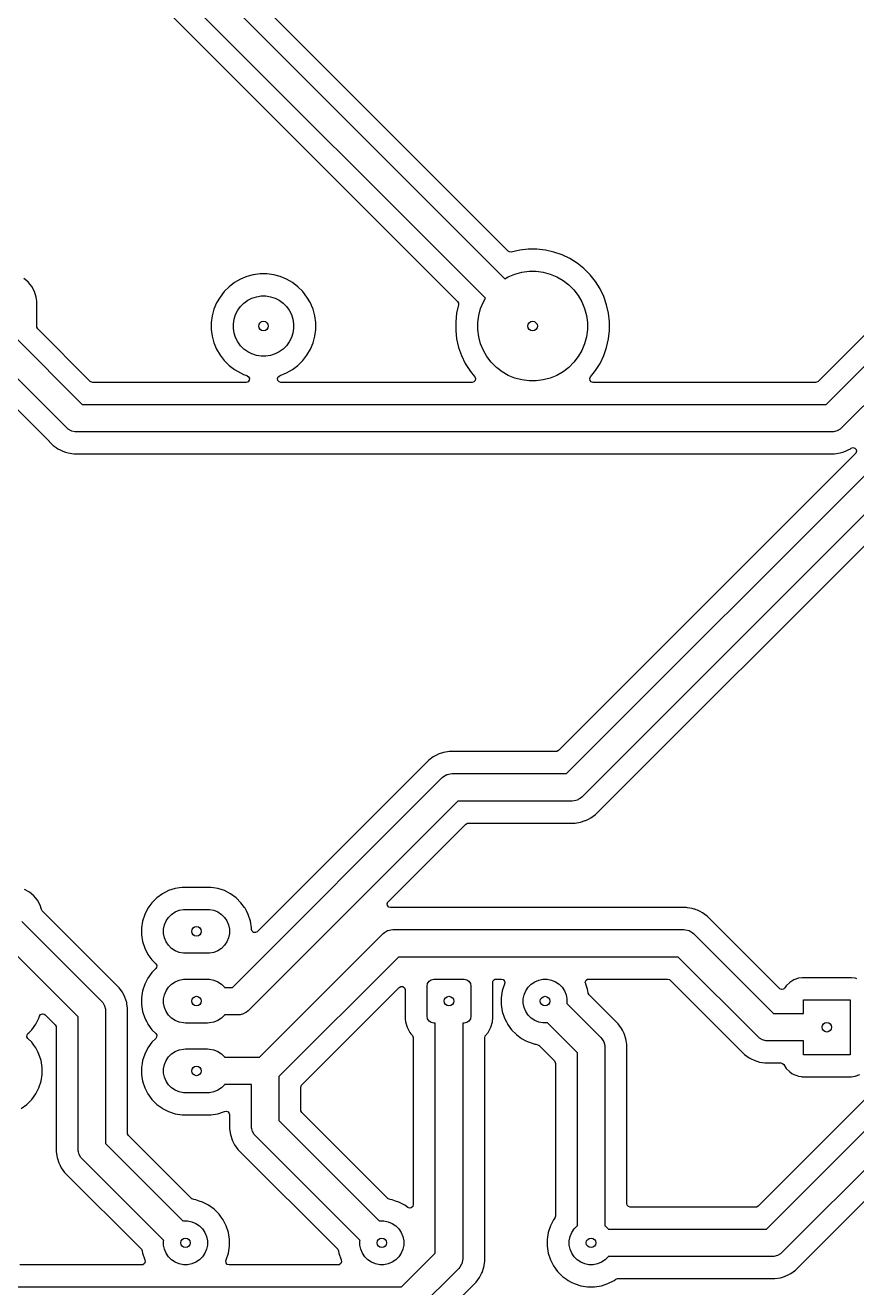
# Model space of a CAD drawing. Extents: x 20 to 124, y -124 to -20.
# Drawn here: x 48.38 to 78.66, y -100.97 to -55.01 of the extents above; entities that cross this region are included whole.
import ezdxf

# ---------------------------------------------------------------- set-up
doc = ezdxf.new("R2010")
doc.units = 0
doc.layers.add('BLACK', color=7, linetype='CONTINUOUS')
doc.layers.add('WHITE', color=7, linetype='CONTINUOUS')

msp = doc.modelspace()

# ---------------------------------------------------------------- linework, layer by layer
at = {"layer": 'BLACK', "linetype": 'CONTINUOUS'}
for p, q in [((65.965228, -63.233543), (48.902221, -46.170536)), ((99.056382, -46.170532), (77.250234, -67.976681)), ((48.408553, -46.808947), (65.84232, -64.242714)), ((77.545494, -68.8135), (99.550047, -46.808946)), ((65.135214, -64.94982), (47.847894, -47.6625)), ((100.110707, -47.6625), (78.106153, -69.667053)), ((47.552634, -48.499319), (64.126043, -65.072728)), ((68.091894, -82.2546), (92.762546, -57.583947)), ((93.323207, -58.4375), (68.652553, -83.108153)), ((69.146219, -83.746566), (93.618466, -59.274319)), ((66.010762, -63.26248), (65.965228, -63.233543)), ((66.080501, -63.266753), (66.010762, -63.26248)), ((66.385156, -63.197218), (66.080501, -63.266753)), ((66.385172, -63.197216), (66.385156, -63.197218)), ((66.697722, -63.162), (66.385172, -63.197216)), ((66.697727, -63.162), (66.697722, -63.162)), ((67.012273, -63.162), (66.697727, -63.162)), ((67.012277, -63.162), (67.012273, -63.162)), ((67.324827, -63.197216), (67.012277, -63.162)), ((67.324843, -63.197218), (67.324827, -63.197216)), ((67.631499, -63.26721), (67.324843, -63.197218)), ((67.631501, -63.267211), (67.631499, -63.26721)), ((67.928395, -63.371098), (67.631501, -63.267211)), ((68.211786, -63.507572), (67.928395, -63.371098)), ((68.211789, -63.507574), (68.211786, -63.507572)), ((68.478123, -63.674923), (68.211789, -63.507574)), ((68.724044, -63.871039), (68.478123, -63.674923)), ((68.946461, -64.093456), (68.724044, -63.871039)), ((48.49141, -64.366089), (48.331454, -64.234817)), ((56.212623, -64.254337), (55.996873, -64.3789)), ((56.212638, -64.25433), (56.212623, -64.254337)), ((56.442792, -64.158998), (56.212638, -64.25433)), ((56.683438, -64.094517), (56.442792, -64.158998)), ((56.930424, -64.062001), (56.683438, -64.094517)), ((56.930429, -64.062), (56.930424, -64.062001)), ((56.930435, -64.062), (56.930429, -64.062)), ((57.179565, -64.062), (56.930435, -64.062)), ((57.17957, -64.062), (57.179565, -64.062)), ((57.179575, -64.062001), (57.17957, -64.062)), ((57.426561, -64.094517), (57.179575, -64.062001)), ((57.667207, -64.158998), (57.426561, -64.094517)), ((57.897361, -64.25433), (57.667207, -64.158998)), ((57.897376, -64.254337), (57.897361, -64.25433)), ((58.113126, -64.3789), (57.897376, -64.254337)), ((65.84232, -64.242714), (65.970423, -64.168755)), ((65.970423, -64.168755), (66.212121, -64.06864)), ((66.212121, -64.06864), (66.464819, -64.000929)), ((66.464819, -64.000929), (66.724194, -63.966782)), ((66.724194, -63.966782), (66.985806, -63.966782)), ((66.985806, -63.966782), (67.245181, -64.000929)), ((67.245181, -64.000929), (67.497879, -64.06864)), ((67.497879, -64.06864), (67.739577, -64.168755)), ((67.739577, -64.168755), (67.96614, -64.299561)), ((67.96614, -64.299561), (68.173692, -64.45882)), ((69.142577, -64.339377), (68.946461, -64.093456)), ((69.309926, -64.605711), (69.142577, -64.339377)), ((48.501924, -64.378901), (48.49141, -64.366089)), ((48.622685, -64.526049), (48.501924, -64.378901)), ((48.720232, -64.708545), (48.622685, -64.526049)), ((48.7803, -64.906565), (48.720232, -64.708545)), ((55.62306, -64.706725), (55.4714, -64.904373)), ((55.623066, -64.706718), (55.62306, -64.706725)), ((55.799218, -64.530566), (55.623066, -64.706718)), ((55.799225, -64.53056), (55.799218, -64.530566)), ((55.996873, -64.3789), (55.799225, -64.53056)), ((58.310774, -64.53056), (58.113126, -64.3789)), ((58.310781, -64.530566), (58.310774, -64.53056)), ((58.486933, -64.706718), (58.310781, -64.530566)), ((58.486939, -64.706725), (58.486933, -64.706718)), ((58.638599, -64.904373), (58.486939, -64.706725)), ((68.173692, -64.45882), (68.35868, -64.643808)), ((68.35868, -64.643808), (68.517939, -64.85136)), ((69.446402, -64.889106), (69.309926, -64.605711)), ((48.7803, -64.906567), (48.7803, -64.906565)), ((48.795499, -65.060895), (48.7803, -64.906567)), ((48.795499, -65.972452), (48.795499, -65.060895)), ((55.34683, -65.120138), (55.251498, -65.350292)), ((55.346837, -65.120123), (55.34683, -65.120138)), ((55.4714, -64.904373), (55.346837, -65.120123)), ((56.117096, -65.387752), (56.218553, -65.248107)), ((56.218553, -65.248107), (56.340607, -65.126053)), ((56.340607, -65.126053), (56.480252, -65.024596)), ((56.480252, -65.024596), (56.634048, -64.946233)), ((56.634048, -64.946233), (56.79821, -64.892893)), ((56.79821, -64.892893), (56.968695, -64.865891)), ((56.968695, -64.865891), (57.141305, -64.865891)), ((57.141305, -64.865891), (57.31179, -64.892893)), ((57.31179, -64.892893), (57.475952, -64.946233)), ((57.475952, -64.946233), (57.629748, -65.024596)), ((57.629748, -65.024596), (57.769393, -65.126053)), ((57.769393, -65.126053), (57.891447, -65.248107)), ((57.891447, -65.248107), (57.992904, -65.387752)), ((58.763162, -65.120123), (58.638599, -64.904373)), ((58.763169, -65.120138), (58.763162, -65.120123)), ((58.804253, -65.219325), (58.763169, -65.120138)), ((58.858502, -65.350293), (58.804253, -65.219325)), ((64.159253, -65.188001), (64.089718, -65.492656)), ((64.126043, -65.072728), (64.159528, -65.134051)), ((64.159528, -65.134051), (64.159253, -65.188001)), ((64.96114, -65.319621), (65.061255, -65.077923)), ((65.061255, -65.077923), (65.135214, -64.94982)), ((68.517939, -64.85136), (68.648745, -65.077923)), ((68.648745, -65.077923), (68.74886, -65.319621)), ((69.550289, -65.186), (69.446402, -64.889106)), ((69.620282, -65.49266), (69.550289, -65.186)), ((55.187017, -65.590938), (55.154501, -65.837924)), ((55.251498, -65.350292), (55.187017, -65.590938)), ((55.958391, -65.876195), (55.985393, -65.70571)), ((55.985393, -65.70571), (56.038733, -65.541548)), ((56.038733, -65.541548), (56.117096, -65.387752)), ((57.992904, -65.387752), (58.071267, -65.541548)), ((58.071267, -65.541548), (58.124607, -65.70571)), ((58.124607, -65.70571), (58.151609, -65.876195)), ((58.922982, -65.590935), (58.858502, -65.350293)), ((58.9555, -65.837935), (58.922982, -65.590935)), ((64.089716, -65.492672), (64.0545, -65.805222)), ((64.089718, -65.492656), (64.089716, -65.492672)), ((64.859282, -65.831694), (64.893429, -65.572319)), ((64.893429, -65.572319), (64.96114, -65.319621)), ((68.74886, -65.319621), (68.816571, -65.572319)), ((68.816571, -65.572319), (68.850718, -65.831694)), ((69.6555, -65.805227), (69.620282, -65.49266)), ((48.798333, -65.99881), (48.795499, -65.972452)), ((48.831818, -66.060133), (48.798333, -65.99881)), ((50.748365, -67.976681), (48.831818, -66.060133)), ((55.154501, -65.837924), (55.1545, -65.837941)), ((55.1545, -65.837941), (55.1545, -66.087058)), ((55.1545, -66.087058), (55.154501, -66.087075)), ((55.154501, -66.087075), (55.187017, -66.334061)), ((55.958391, -66.048805), (55.958391, -65.876195)), ((55.985393, -66.21929), (55.958391, -66.048805)), ((58.151609, -66.048805), (58.124607, -66.21929)), ((58.151609, -65.876195), (58.151609, -66.048805)), ((58.922982, -66.334065), (58.9555, -66.087065)), ((58.9555, -66.087065), (58.9555, -65.837935)), ((64.0545, -65.805222), (64.0545, -66.119777)), ((64.0545, -66.119777), (64.089716, -66.432327)), ((64.859282, -66.093306), (64.859282, -65.831694)), ((64.893429, -66.352681), (64.859282, -66.093306)), ((68.850718, -66.093306), (68.816571, -66.352681)), ((68.850718, -65.831694), (68.850718, -66.093306)), ((69.620282, -66.43234), (69.6555, -66.119773)), ((69.6555, -66.119773), (69.6555, -65.805227)), ((47.994999, -66.355393), (50.453107, -68.8135)), ((55.187017, -66.334061), (55.251498, -66.574707)), ((55.251498, -66.574707), (55.34683, -66.804861)), ((56.038733, -66.383452), (55.985393, -66.21929)), ((56.117096, -66.537248), (56.038733, -66.383452)), ((56.218553, -66.676893), (56.117096, -66.537248)), ((57.992904, -66.537248), (57.891447, -66.676893)), ((58.071267, -66.383452), (57.992904, -66.537248)), ((58.124607, -66.21929), (58.071267, -66.383452)), ((58.763164, -66.804873), (58.858502, -66.574707)), ((58.858502, -66.574707), (58.922982, -66.334065)), ((64.089716, -66.432327), (64.089718, -66.432343)), ((64.089718, -66.432343), (64.15971, -66.738999)), ((64.96114, -66.605379), (64.893429, -66.352681)), ((65.061255, -66.847077), (64.96114, -66.605379)), ((68.74886, -66.605379), (68.648745, -66.847077)), ((68.816571, -66.352681), (68.74886, -66.605379)), ((69.550289, -66.739), (69.620282, -66.43234)), ((49.892447, -69.667054), (47.287893, -67.062499)), ((55.34683, -66.804861), (55.346837, -66.804876)), ((55.346837, -66.804876), (55.4714, -67.020626)), ((55.4714, -67.020626), (55.62306, -67.218274)), ((56.340607, -66.798947), (56.218553, -66.676893)), ((56.480252, -66.900404), (56.340607, -66.798947)), ((56.634048, -66.978767), (56.480252, -66.900404)), ((56.79821, -67.032107), (56.634048, -66.978767)), ((56.968695, -67.059109), (56.79821, -67.032107)), ((57.141305, -67.059109), (56.968695, -67.059109)), ((57.31179, -67.032107), (57.141305, -67.059109)), ((57.475952, -66.978767), (57.31179, -67.032107)), ((57.629748, -66.900404), (57.475952, -66.978767)), ((57.769393, -66.798947), (57.629748, -66.900404)), ((57.891447, -66.676893), (57.769393, -66.798947)), ((58.486938, -67.218276), (58.638599, -67.020627)), ((58.638599, -67.020627), (58.763164, -66.804873)), ((64.15971, -66.738999), (64.159711, -66.739001)), ((64.159711, -66.739001), (64.263598, -67.035895)), ((64.263598, -67.035895), (64.400072, -67.319286)), ((65.192061, -67.07364), (65.061255, -66.847077)), ((65.35132, -67.281192), (65.192061, -67.07364)), ((68.517939, -67.07364), (68.35868, -67.281192)), ((68.648745, -66.847077), (68.517939, -67.07364)), ((69.309926, -67.319289), (69.446402, -67.035894)), ((69.446402, -67.035894), (69.550289, -66.739)), ((55.62306, -67.218274), (55.623066, -67.218281)), ((55.623066, -67.218281), (55.799218, -67.394433)), ((55.799218, -67.394433), (55.799225, -67.394439)), ((55.799225, -67.394439), (55.996873, -67.546099)), ((55.996873, -67.546099), (56.212623, -67.670662)), ((57.897373, -67.670664), (58.113127, -67.546099)), ((58.113127, -67.546099), (58.310776, -67.394438)), ((58.310776, -67.394438), (58.486938, -67.218276)), ((64.400072, -67.319286), (64.400074, -67.319289)), ((64.400074, -67.319289), (64.567423, -67.585623)), ((65.536308, -67.46618), (65.35132, -67.281192)), ((65.74386, -67.625439), (65.536308, -67.46618)), ((68.173692, -67.46618), (67.96614, -67.625439)), ((68.35868, -67.281192), (68.173692, -67.46618)), ((69.142577, -67.585623), (69.309926, -67.319289)), ((46.992633, -67.899318), (49.250908, -70.157592)), ((50.769007, -67.993315), (50.748365, -67.976681)), ((50.836046, -68.013), (50.769007, -67.993315)), ((56.422729, -68.013), (50.836046, -68.013)), ((56.212623, -67.670662), (56.212638, -67.670669)), ((56.212638, -67.670669), (56.331664, -67.71997)), ((56.331664, -67.71997), (56.442793, -67.766002)), ((56.42568, -68.012965), (56.422729, -68.013)), ((56.492232, -67.99169), (56.42568, -68.012965)), ((56.442793, -67.766002), (56.454822, -67.769225)), ((56.454822, -67.769225), (56.514483, -67.80559)), ((56.536717, -67.937812), (56.492232, -67.99169)), ((56.514483, -67.80559), (56.545012, -67.868437)), ((56.545012, -67.868437), (56.536717, -67.937812)), ((57.564533, -67.871353), (57.593558, -67.807797)), ((57.574477, -67.940511), (57.564533, -67.871353)), ((57.620232, -67.993315), (57.574477, -67.940511)), ((57.593558, -67.807797), (57.652336, -67.770023)), ((57.687271, -68.013), (57.620232, -67.993315)), ((57.652336, -67.770023), (57.655164, -67.769228)), ((57.655164, -67.769228), (57.667207, -67.766002)), ((57.667207, -67.766002), (57.897373, -67.670664)), ((64.650756, -68.013), (57.687271, -68.013)), ((64.567423, -67.585623), (64.63524, -67.670662)), ((64.63524, -67.670662), (64.747703, -67.811687)), ((64.713485, -67.995963), (64.650756, -68.013)), ((64.761355, -67.945069), (64.713485, -67.995963)), ((64.747703, -67.811687), (64.774112, -67.876374)), ((64.774112, -67.876374), (64.761355, -67.945069)), ((65.970423, -67.756245), (65.74386, -67.625439)), ((66.212121, -67.85636), (65.970423, -67.756245)), ((66.464819, -67.924071), (66.212121, -67.85636)), ((66.724194, -67.958218), (66.464819, -67.924071)), ((66.985806, -67.958218), (66.724194, -67.958218)), ((67.245181, -67.924071), (66.985806, -67.958218)), ((67.497879, -67.85636), (67.245181, -67.924071)), ((67.739577, -67.756245), (67.497879, -67.85636)), ((67.96614, -67.625439), (67.739577, -67.756245)), ((68.936506, -67.871353), (68.962297, -67.811687)), ((68.94645, -67.940511), (68.936506, -67.871353)), ((68.992205, -67.993315), (68.94645, -67.940511)), ((68.962297, -67.811687), (69.059191, -67.690185)), ((69.059244, -68.013), (68.992205, -67.993315)), ((69.059191, -67.690185), (69.142577, -67.585623)), ((77.162553, -68.013), (69.059244, -68.013)), ((77.188911, -68.010166), (77.162553, -68.013)), ((77.250234, -67.976681), (77.188911, -68.010166)), ((50.453107, -68.8135), (77.545494, -68.8135)), ((49.941611, -69.710169), (49.892447, -69.667054)), ((49.941619, -69.710177), (49.941611, -69.710169)), ((50.054658, -69.77544), (49.941619, -69.710177)), ((50.081301, -69.782579), (50.054658, -69.77544)), ((50.180737, -69.809223), (50.081301, -69.782579)), ((50.180752, -69.809223), (50.180737, -69.809223)), ((50.246, -69.8135), (50.180752, -69.809223)), ((77.7526, -69.8135), (50.246, -69.8135)), ((77.817848, -69.809223), (77.7526, -69.8135)), ((77.817863, -69.809223), (77.817848, -69.809223)), ((77.943942, -69.77544), (77.817863, -69.809223)), ((78.056981, -69.710177), (77.943942, -69.77544)), ((78.056996, -69.710161), (78.056981, -69.710177)), ((78.106153, -69.667053), (78.056996, -69.710161)), ((49.250908, -70.157592), (49.250922, -70.157607)), ((49.250922, -70.157607), (49.254033, -70.160718)), ((49.254033, -70.160718), (49.254034, -70.160719)), ((49.254034, -70.160719), (49.398781, -70.305466)), ((49.398781, -70.305466), (49.398784, -70.305468)), ((49.398784, -70.305468), (49.398788, -70.305472)), ((49.398788, -70.305472), (49.510675, -70.386761)), ((49.510675, -70.386761), (49.56439, -70.425787)), ((49.56439, -70.425787), (49.651235, -70.470037)), ((49.651235, -70.470037), (49.746781, -70.518721)), ((49.746781, -70.518721), (49.746784, -70.518722)), ((49.746784, -70.518722), (49.844121, -70.550348)), ((49.844121, -70.550348), (49.941466, -70.581977)), ((49.941466, -70.581977), (50.143648, -70.614)), ((50.143648, -70.614), (50.143649, -70.614)), ((50.143649, -70.614), (77.854951, -70.614)), ((78.616174, -70.59824), (67.796634, -81.417781)), ((77.854951, -70.614), (77.854952, -70.614)), ((77.854952, -70.614), (78.057135, -70.581977)), ((78.057135, -70.581977), (78.154476, -70.550348)), ((78.154476, -70.550348), (78.251819, -70.51872)), ((78.251819, -70.51872), (78.343014, -70.472253)), ((78.343014, -70.472253), (78.434211, -70.425787)), ((78.434211, -70.425787), (78.455606, -70.410242)), ((78.455606, -70.410242), (78.521411, -70.386761)), ((78.521411, -70.386761), (78.589465, -70.402585)), ((78.589465, -70.402585), (78.638161, -70.45269)), ((78.626691, -70.586277), (78.616174, -70.59824)), ((78.652038, -70.521168), (78.626691, -70.586277)), ((78.638161, -70.45269), (78.652038, -70.521168)), ((63.073482, -81.762632), (62.928731, -81.907384)), ((63.073486, -81.762628), (63.073482, -81.762632)), ((63.239086, -81.642315), (63.073486, -81.762628)), ((63.405976, -81.55728), (63.239086, -81.642315)), ((63.42148, -81.54938), (63.405976, -81.55728)), ((63.421483, -81.549378), (63.42148, -81.54938)), ((63.616164, -81.486123), (63.421483, -81.549378)), ((63.750954, -81.464774), (63.616164, -81.486123)), ((63.818348, -81.4541), (63.750954, -81.464774)), ((67.708953, -81.4541), (63.818348, -81.4541)), ((67.735311, -81.451266), (67.708953, -81.4541)), ((67.796634, -81.417781), (67.735311, -81.451266)), ((62.928731, -81.907384), (56.827181, -88.008933)), ((63.756001, -82.28552), (63.855437, -82.258877)), ((63.855437, -82.258877), (63.855452, -82.258877)), ((63.855452, -82.258877), (63.9207, -82.2546)), ((63.9207, -82.2546), (68.091894, -82.2546)), ((55.930694, -90.0375), (63.567147, -82.401046)), ((63.567147, -82.401046), (63.616303, -82.357938)), ((63.616303, -82.357938), (63.616319, -82.357923)), ((63.616319, -82.357923), (63.729358, -82.29266)), ((63.729358, -82.29266), (63.756001, -82.28552)), ((68.603381, -83.151277), (68.493141, -83.214924)), ((68.603396, -83.151261), (68.603381, -83.151277)), ((68.652553, -83.108153), (68.603396, -83.151261)), ((64.127807, -83.2546), (56.491353, -90.891053)), ((68.299, -83.2546), (64.127807, -83.2546)), ((68.364248, -83.250323), (68.299, -83.2546)), ((68.364263, -83.250323), (68.364248, -83.250323)), ((68.490342, -83.21654), (68.364263, -83.250323)), ((68.493141, -83.214924), (68.490342, -83.21654)), ((61.594564, -86.919919), (64.423065, -84.091419)), ((64.423065, -84.091419), (64.484388, -84.057934)), ((64.484388, -84.057934), (64.510746, -84.0551)), ((64.510746, -84.0551), (68.401351, -84.0551)), ((68.401351, -84.0551), (68.401352, -84.0551)), ((68.401352, -84.0551), (68.603535, -84.023077)), ((68.603535, -84.023077), (68.773905, -83.96772)), ((68.773905, -83.96772), (68.798219, -83.95982)), ((68.798219, -83.95982), (68.889414, -83.913353)), ((68.889414, -83.913353), (68.980611, -83.866887)), ((68.980611, -83.866887), (69.146219, -83.746566)), ((54.089038, -86.397), (53.993076, -86.412199)), ((55.140962, -86.397), (54.089038, -86.397)), ((55.23693, -86.4122), (55.140962, -86.397)), ((48.53145, -86.569815), (48.348954, -86.472268)), ((48.531453, -86.569817), (48.53145, -86.569815)), ((48.69141, -86.701089), (48.531452, -86.569817)), ((48.531452, -86.569817), (48.531453, -86.569817)), ((48.753462, -86.776701), (48.69141, -86.701089)), ((48.822685, -86.86105), (48.753462, -86.776701)), ((48.920232, -87.043546), (48.822685, -86.86105)), ((53.172345, -86.776705), (52.994205, -86.954845)), ((53.17235, -86.776701), (53.172345, -86.776705)), ((53.376151, -86.628632), (53.17235, -86.776701)), ((53.600616, -86.51426), (53.376151, -86.628632)), ((53.840214, -86.43641), (53.600616, -86.51426)), ((53.993076, -86.412199), (53.840214, -86.43641)), ((55.389785, -86.43641), (55.23693, -86.4122)), ((55.629383, -86.51426), (55.389785, -86.43641)), ((55.738418, -86.569817), (55.629383, -86.51426)), ((55.853845, -86.62863), (55.738418, -86.569817)), ((55.853847, -86.628631), (55.853845, -86.62863)), ((55.853848, -86.628632), (55.853847, -86.628631)), ((56.057649, -86.776701), (55.853848, -86.628632)), ((56.057654, -86.776705), (56.057649, -86.776701)), ((56.235794, -86.954845), (56.057654, -86.776705)), ((48.967386, -87.198996), (48.920232, -87.043546)), ((48.998365, -87.25068), (48.967386, -87.198996)), ((51.796966, -90.049281), (48.998365, -87.25068)), ((52.846132, -87.158651), (52.73176, -87.383116)), ((52.994201, -86.95485), (52.846132, -87.158651)), ((52.994205, -86.954845), (52.994201, -86.95485)), ((53.707485, -87.379092), (53.837883, -87.291963)), ((53.837883, -87.291963), (53.982772, -87.231948)), ((53.982772, -87.231948), (54.136586, -87.201352)), ((54.136586, -87.201352), (54.215, -87.1975)), ((54.215, -87.1975), (55.015, -87.1975)), ((55.015, -87.1975), (55.093414, -87.201352)), ((55.093414, -87.201352), (55.247228, -87.231948)), ((55.247228, -87.231948), (55.392117, -87.291963)), ((55.392117, -87.291963), (55.522515, -87.379092)), ((56.235798, -86.95485), (56.235794, -86.954845)), ((56.364213, -87.1316), (56.235798, -86.95485)), ((56.38387, -87.158655), (56.364213, -87.1316)), ((56.430759, -87.25068), (56.38387, -87.158655)), ((56.498239, -87.383116), (56.430759, -87.25068)), ((61.559507, -86.989953), (61.588532, -86.926397)), ((61.569451, -87.059111), (61.559507, -86.989953)), ((61.615206, -87.111915), (61.569451, -87.059111)), ((61.588532, -86.926397), (61.594564, -86.919919)), ((61.682245, -87.1316), (61.615206, -87.111915)), ((72.464952, -87.1316), (61.682245, -87.1316)), ((72.492595, -87.135978), (72.464952, -87.1316)), ((72.667135, -87.163622), (72.492595, -87.135978)), ((72.740603, -87.187494), (72.667135, -87.163622)), ((72.764476, -87.195251), (72.740603, -87.187494)), ((72.815115, -87.211704), (72.764476, -87.195251)), ((72.861823, -87.226881), (72.815115, -87.211704)), ((72.953014, -87.273346), (72.861823, -87.226881)), ((73.044211, -87.319813), (72.953014, -87.273346)), ((73.209819, -87.440134), (73.044211, -87.319813)), ((48.259553, -87.643947), (51.158553, -90.542947)), ((52.65391, -87.622714), (52.6145, -87.871538)), ((52.73176, -87.383116), (52.65391, -87.622714)), ((53.418852, -87.919086), (53.449448, -87.765272)), ((53.449448, -87.765272), (53.509463, -87.620383)), ((53.509463, -87.620383), (53.596592, -87.489985)), ((53.596592, -87.489985), (53.707485, -87.379092)), ((55.522515, -87.379092), (55.633408, -87.489985)), ((55.633408, -87.489985), (55.720537, -87.620383)), ((55.720537, -87.620383), (55.780552, -87.765272)), ((55.780552, -87.765272), (55.811148, -87.919086)), ((56.498239, -87.383118), (56.498239, -87.383116)), ((56.498241, -87.383121), (56.498239, -87.383118)), ((56.57609, -87.622715), (56.498241, -87.383121)), ((56.6155, -87.871538), (56.57609, -87.622715)), ((73.209821, -87.440136), (73.209819, -87.440134)), ((75.85068, -90.080995), (73.209821, -87.440136)), ((52.6145, -87.871538), (52.6145, -88.123461)), ((52.6145, -88.123461), (52.65391, -88.372285)), ((53.418852, -88.075914), (53.418852, -87.919086)), ((53.449448, -88.229728), (53.418852, -88.075914)), ((53.509463, -88.374617), (53.449448, -88.229728)), ((55.780552, -88.229728), (55.720537, -88.374617)), ((55.811148, -88.075914), (55.780552, -88.229728)), ((55.811148, -87.919086), (55.811148, -88.075914)), ((56.6155, -87.921252), (56.6155, -87.871538)), ((56.615816, -87.930098), (56.6155, -87.921252)), ((56.640233, -87.995562), (56.615816, -87.930098)), ((56.696166, -88.037434), (56.640233, -87.995562)), ((56.765858, -88.042418), (56.696166, -88.037434)), ((56.827181, -88.008933), (56.765858, -88.042418)), ((56.909594, -92.5775), (61.408547, -88.078546)), ((61.408547, -88.078546), (61.457711, -88.03543)), ((61.457711, -88.03543), (61.457719, -88.035423)), ((61.457719, -88.035423), (61.570758, -87.97016)), ((61.570758, -87.97016), (61.597401, -87.96302)), ((61.597401, -87.96302), (61.696837, -87.936377)), ((61.696837, -87.936377), (61.696852, -87.936377)), ((61.696852, -87.936377), (61.7621, -87.9321)), ((61.7621, -87.9321), (72.3626, -87.9321)), ((72.3626, -87.9321), (72.427848, -87.936377)), ((72.427848, -87.936377), (72.427863, -87.936377)), ((72.427863, -87.936377), (72.553942, -87.97016)), ((72.553942, -87.97016), (72.666981, -88.035423)), ((72.666981, -88.035423), (72.666996, -88.035438)), ((72.666996, -88.035438), (72.716153, -88.078547)), ((72.716153, -88.078547), (75.625106, -90.9875)), ((52.65391, -88.372285), (52.73176, -88.611883)), ((52.73176, -88.611883), (52.846132, -88.836348)), ((53.596592, -88.505015), (53.509463, -88.374617)), ((53.707485, -88.615908), (53.596592, -88.505015)), ((53.837883, -88.703037), (53.707485, -88.615908)), ((53.982772, -88.763052), (53.837883, -88.703037)), ((55.392117, -88.703037), (55.247228, -88.763052)), ((55.522515, -88.615908), (55.392117, -88.703037)), ((55.633408, -88.505015), (55.522515, -88.615908)), ((55.720537, -88.374617), (55.633408, -88.505015)), ((50.305, -91.103606), (47.989952, -88.788558)), ((52.846132, -88.836348), (52.994201, -89.040149)), ((52.994201, -89.040149), (52.994205, -89.040154)), ((52.994205, -89.040154), (53.13387, -89.179819)), ((54.136586, -88.793648), (53.982772, -88.763052)), ((54.215, -88.7975), (54.136586, -88.793648)), ((55.015, -88.7975), (54.215, -88.7975)), ((55.093414, -88.793648), (55.015, -88.7975)), ((55.247228, -88.763052), (55.093414, -88.793648)), ((61.969207, -88.9321), (57.6167, -93.284606)), ((72.155494, -88.9321), (61.969207, -88.9321)), ((75.064447, -91.841053), (72.155494, -88.9321)), ((52.994201, -89.49485), (52.846132, -89.698651)), ((52.994205, -89.494845), (52.994201, -89.49485)), ((53.13387, -89.355181), (52.994205, -89.494845)), ((53.13387, -89.179819), (53.167355, -89.241142)), ((53.162371, -89.310834), (53.13387, -89.355181)), ((53.167355, -89.241142), (53.162371, -89.310834)), ((51.917287, -90.214889), (51.796966, -90.049281)), ((52.73176, -89.923116), (52.65391, -90.162714)), ((52.846132, -89.698651), (52.73176, -89.923116)), ((53.509463, -90.160383), (53.596592, -90.029985)), ((53.596592, -90.029985), (53.707485, -89.919092)), ((53.707485, -89.919092), (53.837883, -89.831963)), ((53.837883, -89.831963), (53.982772, -89.771948)), ((53.982772, -89.771948), (54.136586, -89.741352)), ((54.136586, -89.741352), (54.215, -89.7375)), ((54.215, -89.7375), (55.015, -89.7375)), ((55.015, -89.7375), (55.093414, -89.741352)), ((55.093414, -89.741352), (55.247228, -89.771948)), ((55.247228, -89.771948), (55.392117, -89.831963)), ((55.392117, -89.831963), (55.522515, -89.919092)), ((55.522515, -89.919092), (55.633408, -90.029985)), ((55.633408, -90.029985), (55.638429, -90.0375)), ((55.638429, -90.0375), (55.930694, -90.0375)), ((58.453514, -93.579869), (61.997519, -90.035863)), ((61.997519, -90.035863), (62.058842, -90.002379)), ((62.058842, -90.002379), (62.128534, -90.007363)), ((62.128534, -90.007363), (62.184467, -90.049235)), ((62.184467, -90.049235), (62.208884, -90.114699)), ((63.0097, -89.9875), (63.02873, -89.891829)), ((63.0097, -91.0875), (63.0097, -89.9875)), ((63.02873, -89.891829), (63.082923, -89.810723)), ((63.082923, -89.810723), (63.164029, -89.75653)), ((63.164029, -89.75653), (63.2597, -89.7375)), ((63.2597, -89.7375), (64.3597, -89.7375)), ((64.3597, -89.7375), (64.455371, -89.75653)), ((64.455371, -89.75653), (64.536477, -89.810723)), ((64.536477, -89.810723), (64.59067, -89.891829)), ((64.59067, -89.891829), (64.6097, -89.9875)), ((64.6097, -89.9875), (64.6097, -91.0875)), ((65.403587, -89.868752), (65.406402, -89.853908)), ((65.4102, -89.935892), (65.403587, -89.868752)), ((65.404252, -89.838953), (65.41278, -89.820277)), ((65.406402, -89.853908), (65.404252, -89.838953)), ((65.4102, -91.139108), (65.4102, -89.935892)), ((65.41278, -89.820277), (65.416606, -89.800108)), ((65.416606, -89.800108), (65.426999, -89.789142)), ((65.426999, -89.789142), (65.433277, -89.775397)), ((65.433277, -89.775397), (65.450549, -89.764296)), ((65.450549, -89.764296), (65.464671, -89.749398)), ((65.464671, -89.749398), (65.480279, -89.74519)), ((65.480279, -89.74519), (65.492055, -89.737623)), ((65.492055, -89.737623), (65.52699, -89.7326)), ((65.52699, -89.7326), (65.721184, -89.7326)), ((65.721184, -89.7326), (65.788223, -89.752285)), ((65.785482, -90.049235), (65.74861, -90.162714)), ((65.826459, -89.923121), (65.785482, -90.049235)), ((65.788223, -89.752285), (65.833978, -89.805089)), ((65.82646, -89.923118), (65.826459, -89.923121)), ((65.826461, -89.923116), (65.82646, -89.923118)), ((65.83167, -89.912893), (65.826461, -89.923116)), ((65.843922, -89.874247), (65.83167, -89.912893)), ((65.833978, -89.805089), (65.843922, -89.874247)), ((66.604163, -90.160383), (66.691292, -90.029985)), ((66.691292, -90.029985), (66.802185, -89.919092)), ((66.802185, -89.919092), (66.932583, -89.831963)), ((66.932583, -89.831963), (67.077472, -89.771948)), ((67.077472, -89.771948), (67.231286, -89.741352)), ((67.231286, -89.741352), (67.388114, -89.741352)), ((67.388114, -89.741352), (67.541928, -89.771948)), ((67.541928, -89.771948), (67.686817, -89.831963)), ((67.686817, -89.831963), (67.817215, -89.919092)), ((67.817215, -89.919092), (67.928108, -90.029985)), ((67.928108, -90.029985), (68.015237, -90.160383)), ((68.774835, -89.844224), (68.801112, -89.779484)), ((68.78773, -89.912893), (68.774835, -89.844224)), ((68.792941, -89.923121), (68.78773, -89.912893)), ((68.852225, -90.105578), (68.792941, -89.923121)), ((68.801112, -89.779484), (68.858219, -89.739228)), ((68.858219, -89.739228), (68.898216, -89.7326)), ((68.898216, -89.7326), (71.772553, -89.7326)), ((71.772553, -89.7326), (71.839592, -89.752285)), ((71.839592, -89.752285), (71.860234, -89.768919)), ((71.860234, -89.768919), (74.570781, -92.479466)), ((75.858117, -90.087849), (75.85068, -90.080995)), ((76.043354, -90.059288), (75.991018, -90.105578)), ((76.089885, -89.985236), (76.043354, -90.059288)), ((76.217437, -89.857684), (76.089885, -89.985236)), ((76.370176, -89.761711), (76.217437, -89.857684)), ((76.540445, -89.702131), (76.370176, -89.761711)), ((76.54045, -89.70213), (76.540445, -89.702131)), ((76.674739, -89.687), (76.54045, -89.70213)), ((76.674746, -89.687), (76.674739, -89.687)), ((78.464654, -89.687), (76.674746, -89.687)), ((78.46466, -89.687), (78.464654, -89.687)), ((78.598949, -89.70213), (78.46466, -89.687)), ((78.59896, -89.702133), (78.598949, -89.70213)), ((78.644247, -89.717979), (78.59896, -89.702133)), ((78.667553, -89.723675), (78.644247, -89.717979)), ((51.93251, -90.244767), (51.917287, -90.214889)), ((51.941428, -90.26227), (51.93251, -90.244767)), ((51.941429, -90.262271), (51.941428, -90.26227)), ((52.01022, -90.39728), (51.941429, -90.262271)), ((52.010221, -90.397283), (52.01022, -90.39728)), ((52.041848, -90.494622), (52.010221, -90.397283)), ((52.041848, -90.494623), (52.041848, -90.494622)), ((52.073477, -90.591965), (52.041848, -90.494623)), ((52.65391, -90.162714), (52.6145, -90.411538)), ((52.6145, -90.411538), (52.6145, -90.663461)), ((53.418852, -90.459086), (53.449448, -90.305272)), ((53.418852, -90.615914), (53.418852, -90.459086)), ((53.449448, -90.305272), (53.509463, -90.160383)), ((62.208884, -90.114699), (62.2092, -90.123545)), ((62.2092, -90.123545), (62.2092, -91.139108)), ((65.74861, -90.162714), (65.7092, -90.411538)), ((65.7092, -90.411538), (65.7092, -90.663461)), ((66.513552, -90.459086), (66.544148, -90.305272)), ((66.513552, -90.615914), (66.513552, -90.459086)), ((66.544148, -90.305272), (66.604163, -90.160383)), ((68.015237, -90.160383), (68.075252, -90.305272)), ((68.075252, -90.305272), (68.105848, -90.459086)), ((68.105848, -90.459086), (68.105848, -90.615914)), ((68.87079, -90.162714), (68.852225, -90.105578)), ((68.882683, -90.237806), (68.87079, -90.162714)), ((68.88399, -90.244767), (68.882683, -90.237806)), ((68.917475, -90.30609), (68.88399, -90.244767)), ((69.976966, -91.365581), (68.917475, -90.30609)), ((75.921965, -90.116225), (75.858117, -90.087849)), ((75.991018, -90.105578), (75.921965, -90.116225)), ((76.7197, -90.9875), (76.7197, -90.4875)), ((76.7197, -90.4875), (78.4197, -90.4875)), ((78.4197, -90.4875), (78.4197, -92.4875)), ((48.939253, -91.027801), (49.003612, -91.000602)), ((49.003612, -91.000602), (49.072458, -91.012516)), ((51.158553, -90.542947), (51.201668, -90.59211)), ((51.201668, -90.59211), (51.201677, -90.592119)), ((51.201677, -90.592119), (51.26694, -90.705158)), ((51.26694, -90.705158), (51.300723, -90.831237)), ((51.300723, -90.831237), (51.300723, -90.831252)), ((51.300723, -90.831252), (51.305, -90.8965)), ((51.305, -90.8965), (51.305, -95.720393)), ((52.073477, -90.591968), (52.073477, -90.591965)), ((52.08113, -90.640282), (52.073477, -90.591968)), ((52.1055, -90.794148), (52.08113, -90.640282)), ((52.1055, -95.337453), (52.1055, -90.794148)), ((52.6145, -90.663461), (52.65391, -90.912285)), ((52.65391, -90.912285), (52.73176, -91.151883)), ((53.449448, -90.769728), (53.418852, -90.615914)), ((53.509463, -90.914617), (53.449448, -90.769728)), ((53.596592, -91.045015), (53.509463, -90.914617)), ((56.329142, -90.99944), (56.203063, -91.033223)), ((56.342413, -90.991778), (56.329142, -90.99944)), ((56.442181, -90.934177), (56.342413, -90.991778)), ((56.442196, -90.934161), (56.442181, -90.934177)), ((56.491353, -90.891053), (56.442196, -90.934161)), ((65.7092, -90.663461), (65.74861, -90.912285)), ((65.74861, -90.912285), (65.82646, -91.151883)), ((66.544148, -90.769728), (66.513552, -90.615914)), ((66.604163, -90.914617), (66.544148, -90.769728)), ((66.691292, -91.045015), (66.604163, -90.914617)), ((68.105848, -90.615914), (68.104084, -90.624778)), ((68.104084, -90.624778), (69.338553, -91.859247)), ((75.625106, -90.9875), (76.7197, -90.9875)), ((48.615793, -91.580156), (48.76387, -91.376345)), ((48.76387, -91.376345), (48.878241, -91.151879)), ((48.878241, -91.151879), (48.899817, -91.085474)), ((48.899817, -91.085474), (48.939253, -91.027801)), ((49.072458, -91.012516), (49.105428, -91.036113)), ((49.105428, -91.036113), (49.468181, -91.398866)), ((49.468181, -91.398866), (49.501666, -91.460189)), ((49.501666, -91.460189), (49.5045, -91.486547)), ((50.305, -95.9275), (50.305, -91.103606)), ((52.73176, -91.151883), (52.803884, -91.293432)), ((52.803884, -91.293432), (52.840645, -91.365581)), ((52.840645, -91.365581), (52.846132, -91.376348)), ((52.846132, -91.376348), (52.994201, -91.580149)), ((53.707485, -91.155908), (53.596592, -91.045015)), ((53.837883, -91.243037), (53.707485, -91.155908)), ((53.982772, -91.303052), (53.837883, -91.243037)), ((54.136586, -91.333648), (53.982772, -91.303052)), ((54.215, -91.3375), (54.136586, -91.333648)), ((55.015, -91.3375), (54.215, -91.3375)), ((55.093414, -91.333648), (55.015, -91.3375)), ((55.247228, -91.303052), (55.093414, -91.333648)), ((55.392117, -91.243037), (55.247228, -91.303052)), ((55.522515, -91.155908), (55.392117, -91.243037)), ((55.633408, -91.045015), (55.522515, -91.155908)), ((55.638429, -91.0375), (55.633408, -91.045015)), ((56.1378, -91.0375), (55.638429, -91.0375)), ((56.203048, -91.033223), (56.1378, -91.0375)), ((56.203063, -91.033223), (56.203048, -91.033223)), ((62.2092, -91.139108), (62.214202, -91.189898)), ((62.214202, -91.189898), (62.224399, -91.293432)), ((62.224399, -91.293432), (62.2244, -91.293434)), ((62.2244, -91.293434), (62.284468, -91.491454)), ((63.02873, -91.183171), (63.0097, -91.0875)), ((63.082923, -91.264277), (63.02873, -91.183171)), ((63.164029, -91.31847), (63.082923, -91.264277)), ((63.2597, -91.3375), (63.164029, -91.31847)), ((63.3097, -91.3375), (63.2597, -91.3375)), ((63.3097, -99.711793), (63.3097, -91.3375)), ((64.3597, -91.3375), (64.3097, -91.3375)), ((64.3097, -91.3375), (64.3097, -99.9189)), ((64.455371, -91.31847), (64.3597, -91.3375)), ((64.536477, -91.264277), (64.455371, -91.31847)), ((64.59067, -91.183171), (64.536477, -91.264277)), ((64.6097, -91.0875), (64.59067, -91.183171)), ((65.334932, -91.491454), (65.395, -91.293434)), ((65.395, -91.293434), (65.4102, -91.139108)), ((65.82646, -91.151883), (65.898584, -91.293432)), ((65.898584, -91.293432), (65.935345, -91.365581)), ((65.935345, -91.365581), (65.940832, -91.376348)), ((65.940832, -91.376348), (66.088901, -91.580149)), ((66.802185, -91.155908), (66.691292, -91.045015)), ((66.932583, -91.243037), (66.802185, -91.155908)), ((67.077472, -91.303052), (66.932583, -91.243037)), ((67.231286, -91.333648), (67.077472, -91.303052)), ((67.388114, -91.333648), (67.231286, -91.333648)), ((67.396978, -91.331884), (67.388114, -91.333648)), ((68.485, -92.419906), (67.396978, -91.331884)), ((70.097287, -91.531189), (69.976966, -91.365581)), ((48.442645, -91.833858), (48.447629, -91.764166)), ((48.47613, -91.895181), (48.442645, -91.833858)), ((48.447629, -91.764166), (48.47613, -91.719819)), ((48.47613, -91.719819), (48.521999, -91.67395)), ((48.615794, -92.034845), (48.47613, -91.895181)), ((48.521999, -91.67395), (48.615793, -91.580156)), ((49.5045, -91.486547), (49.5045, -96.029851)), ((52.994201, -91.580149), (52.994205, -91.580154)), ((52.994205, -91.580154), (53.13387, -91.719819)), ((53.13387, -91.895181), (52.994205, -92.034845)), ((53.13387, -91.719819), (53.167355, -91.781142)), ((53.162371, -91.850834), (53.13387, -91.895181)), ((53.167355, -91.781142), (53.162371, -91.850834)), ((62.284468, -91.491454), (62.369099, -91.649787)), ((62.369099, -91.649787), (62.382017, -91.673953)), ((62.382017, -91.673953), (62.425279, -91.726667)), ((62.425279, -91.726667), (62.481053, -91.794629)), ((62.481053, -91.794629), (62.508366, -91.858938)), ((62.508366, -91.858938), (62.5092, -91.873293)), ((62.5092, -91.873293), (62.5092, -97.947119)), ((65.1102, -91.873293), (65.129885, -91.806254)), ((65.1102, -100.021252), (65.1102, -91.873293)), ((65.129885, -91.806254), (65.138342, -91.794633)), ((65.138342, -91.794633), (65.237385, -91.67395)), ((65.237385, -91.67395), (65.334932, -91.491454)), ((66.088901, -91.580149), (66.088905, -91.580154)), ((66.088905, -91.580154), (66.267045, -91.758294)), ((66.267045, -91.758294), (66.26705, -91.758298)), ((66.26705, -91.758298), (66.40557, -91.858938)), ((66.40557, -91.858938), (66.470855, -91.90637)), ((66.470855, -91.90637), (66.586284, -91.965184)), ((69.338553, -91.859247), (69.381661, -91.908403)), ((69.381661, -91.908403), (69.381677, -91.908419)), ((69.381677, -91.908419), (69.4228, -91.979647)), ((70.127177, -91.589852), (70.097287, -91.531189)), ((70.19022, -91.713581), (70.127177, -91.589852)), ((70.19022, -91.713582), (70.19022, -91.713581)), ((70.253477, -91.908265), (70.19022, -91.713582)), ((70.253829, -91.910489), (70.253477, -91.908265)), ((70.262492, -91.965184), (70.253829, -91.910489)), ((75.11361, -91.884168), (75.064447, -91.841053)), ((75.113619, -91.884177), (75.11361, -91.884168)), ((75.226658, -91.94944), (75.113619, -91.884177)), ((48.615798, -92.03485), (48.615794, -92.034845)), ((48.696026, -92.145275), (48.615798, -92.03485)), ((48.76387, -92.238655), (48.696026, -92.145275)), ((48.836747, -92.381684), (48.76387, -92.238655)), ((52.846132, -92.238651), (52.73176, -92.463116)), ((52.994201, -92.03485), (52.846132, -92.238651)), ((52.994205, -92.034845), (52.994201, -92.03485)), ((53.707485, -92.459092), (53.837883, -92.371963)), ((53.837883, -92.371963), (53.982772, -92.311948)), ((53.982772, -92.311948), (54.136586, -92.281352)), ((54.136586, -92.281352), (54.215, -92.2775)), ((54.215, -92.2775), (55.015, -92.2775)), ((55.015, -92.2775), (55.093414, -92.281352)), ((55.093414, -92.281352), (55.247228, -92.311948)), ((55.247228, -92.311948), (55.392117, -92.371963)), ((55.392117, -92.371963), (55.522515, -92.459092)), ((66.586284, -91.965184), (66.695316, -92.020739)), ((66.695316, -92.020739), (66.695318, -92.020739)), ((66.695318, -92.020739), (66.695321, -92.020741)), ((66.695321, -92.020741), (66.738852, -92.034885)), ((66.738852, -92.034885), (66.934914, -92.09859)), ((66.934914, -92.09859), (66.974139, -92.104802)), ((66.974139, -92.104802), (67.010006, -92.110483)), ((67.010006, -92.110483), (67.073141, -92.140412)), ((67.073141, -92.140412), (67.07829, -92.145275)), ((67.07829, -92.145275), (67.648181, -92.715166)), ((69.4228, -91.979647), (69.44694, -92.021458)), ((69.44694, -92.021458), (69.480723, -92.147537)), ((69.480723, -92.147537), (69.480723, -92.147552)), ((69.480723, -92.147552), (69.485, -92.2128)), ((69.485, -92.2128), (69.485, -98.71407)), ((70.262492, -91.965185), (70.262492, -91.965184)), ((70.2855, -92.110449), (70.262492, -91.965185)), ((70.2855, -97.913), (70.2855, -92.110449)), ((75.352737, -91.983223), (75.226658, -91.94944)), ((75.352752, -91.983223), (75.352737, -91.983223)), ((75.418, -91.9875), (75.352752, -91.983223)), ((75.370394, -98.8375), (82.0119, -92.195993)), ((76.7197, -91.9875), (75.418, -91.9875)), ((83.634607, -91.9875), (75.931053, -99.691053)), ((76.7197, -92.4875), (76.7197, -91.9875)), ((48.878239, -92.463116), (48.836747, -92.381684)), ((48.878239, -92.463118), (48.878239, -92.463116)), ((48.878241, -92.463121), (48.878239, -92.463118)), ((48.95609, -92.702715), (48.878241, -92.463121)), ((48.9955, -92.951538), (48.95609, -92.702715)), ((52.637284, -92.807685), (52.6145, -92.951538)), ((52.65391, -92.702714), (52.637284, -92.807685)), ((52.73176, -92.463116), (52.65391, -92.702714)), ((53.449448, -92.845272), (53.509463, -92.700383)), ((53.509463, -92.700383), (53.596592, -92.569985)), ((53.596592, -92.569985), (53.707485, -92.459092)), ((55.522515, -92.459092), (55.633408, -92.569985)), ((55.633408, -92.569985), (55.638429, -92.5775)), ((55.638429, -92.5775), (56.909594, -92.5775)), ((67.648181, -92.715166), (67.681666, -92.776489)), ((67.681666, -92.776489), (67.6845, -92.802847)), ((67.6845, -92.802847), (67.6845, -98.364261)), ((68.485, -98.71407), (68.485, -92.419906)), ((74.570781, -92.479466), (74.736389, -92.599787)), ((74.736389, -92.599787), (74.820319, -92.642551)), ((74.820319, -92.642551), (74.918781, -92.69272)), ((74.918781, -92.69272), (75.016123, -92.724348)), ((75.016123, -92.724348), (75.113465, -92.755977)), ((75.113465, -92.755977), (75.315648, -92.788)), ((75.315648, -92.788), (75.894576, -92.788)), ((75.894576, -92.788), (75.961615, -92.807685)), ((75.961615, -92.807685), (75.999569, -92.846027)), ((76.424719, -100.329466), (83.929866, -92.824319)), ((78.4197, -92.4875), (76.7197, -92.4875)), ((48.95609, -93.452285), (48.9955, -93.203462)), ((48.9955, -93.203462), (48.9955, -92.951538)), ((52.6145, -92.951538), (52.6145, -93.203462)), ((52.6145, -93.203462), (52.62789, -93.288)), ((52.62789, -93.288), (52.65391, -93.452285)), ((53.418852, -92.999086), (53.449448, -92.845272)), ((53.418852, -93.155914), (53.418852, -92.999086)), ((53.449448, -93.309728), (53.418852, -93.155914)), ((57.6167, -93.284606), (57.6167, -94.882093)), ((75.999569, -92.846027), (76.089884, -92.989762)), ((76.089884, -92.989762), (76.217438, -93.117316)), ((76.217438, -93.117316), (76.296632, -93.167077)), ((76.296632, -93.167077), (76.365963, -93.210641)), ((76.365963, -93.210641), (76.370178, -93.213289)), ((76.370178, -93.213289), (76.475318, -93.250079)), ((76.475318, -93.250079), (76.540445, -93.272868)), ((76.540445, -93.272868), (76.54045, -93.272869)), ((76.54045, -93.272869), (76.630946, -93.283065)), ((76.630946, -93.283065), (76.67474, -93.287999)), ((76.67474, -93.287999), (76.674743, -93.288)), ((76.674743, -93.288), (76.674746, -93.288)), ((76.674746, -93.288), (78.464657, -93.288)), ((78.464657, -93.288), (78.464658, -93.287999)), ((78.464658, -93.287999), (78.531804, -93.280434)), ((78.531804, -93.280434), (78.598949, -93.272869)), ((78.598949, -93.272869), (78.598952, -93.272868)), ((78.598952, -93.272868), (78.598955, -93.272868)), ((78.598955, -93.272868), (78.769222, -93.213289)), ((48.76387, -93.916345), (48.878241, -93.691879)), ((48.878241, -93.691879), (48.95609, -93.452285)), ((52.65391, -93.452285), (52.73176, -93.691883)), ((52.73176, -93.691883), (52.846132, -93.916348)), ((53.509463, -93.454617), (53.449448, -93.309728)), ((53.596592, -93.585015), (53.509463, -93.454617)), ((53.707485, -93.695908), (53.596592, -93.585015)), ((53.837883, -93.783037), (53.707485, -93.695908)), ((55.522515, -93.695908), (55.392117, -93.783037)), ((55.633408, -93.585015), (55.522515, -93.695908)), ((55.638429, -93.5775), (55.633408, -93.585015)), ((56.6167, -93.5775), (55.638429, -93.5775)), ((56.6167, -95.0892), (56.6167, -93.5775)), ((58.4172, -93.667545), (58.436885, -93.600506)), ((58.4172, -94.499153), (58.4172, -93.667545)), ((58.436885, -93.600506), (58.453514, -93.579869)), ((79.65956, -93.416253), (75.075134, -98.000681)), ((48.437656, -94.298293), (48.615793, -94.120156)), ((48.615793, -94.120156), (48.76387, -93.916345)), ((52.846132, -93.916348), (52.994201, -94.120149)), ((52.994201, -94.120149), (52.994205, -94.120154)), ((52.994205, -94.120154), (53.172345, -94.298294)), ((53.982772, -93.843052), (53.837883, -93.783037)), ((54.136586, -93.873648), (53.982772, -93.843052)), ((54.215, -93.8775), (54.136586, -93.873648)), ((55.015, -93.8775), (54.215, -93.8775)), ((55.093414, -93.873648), (55.015, -93.8775)), ((55.247228, -93.843052), (55.093414, -93.873648)), ((55.392117, -93.783037), (55.247228, -93.843052)), ((48.233845, -94.44637), (48.437656, -94.298293)), ((53.172345, -94.298294), (53.17235, -94.298298)), ((53.17235, -94.298298), (53.350117, -94.427452)), ((53.350117, -94.427452), (53.376155, -94.44637)), ((53.376155, -94.44637), (53.479748, -94.499153)), ((53.479748, -94.499153), (53.600616, -94.560739)), ((53.600616, -94.560739), (53.600618, -94.560739)), ((53.600618, -94.560739), (53.600621, -94.560741)), ((53.600621, -94.560741), (53.840215, -94.63859)), ((53.840215, -94.63859), (54.089038, -94.678)), ((54.089038, -94.678), (54.089039, -94.678)), ((54.089039, -94.678), (55.140961, -94.678)), ((55.140961, -94.678), (55.140962, -94.678)), ((55.140962, -94.678), (55.389785, -94.63859)), ((55.389785, -94.63859), (55.629379, -94.560741)), ((55.629379, -94.560741), (55.635899, -94.557418)), ((55.635899, -94.557418), (55.704565, -94.544518)), ((55.704565, -94.544518), (55.769308, -94.57079)), ((55.769308, -94.57079), (55.809569, -94.627893)), ((55.809569, -94.627893), (55.8162, -94.6679)), ((55.8162, -94.6679), (55.8162, -95.191551)), ((58.420034, -94.525511), (58.4172, -94.499153)), ((58.453519, -94.586834), (58.420034, -94.525511)), ((61.596408, -97.729723), (58.453519, -94.586834)), ((56.620977, -95.154447), (56.6167, -95.0892)), ((57.6167, -94.882093), (61.277722, -98.543115)), ((52.108334, -95.363811), (52.1055, -95.337453)), ((52.141819, -95.425134), (52.108334, -95.363811)), ((54.446408, -97.729723), (52.141819, -95.425134)), ((55.8162, -95.191551), (55.848222, -95.393734)), ((55.848222, -95.393734), (55.911481, -95.588423)), ((55.911481, -95.588423), (55.929082, -95.622965)), ((56.620977, -95.154463), (56.620977, -95.154447)), ((56.630915, -95.191551), (56.620977, -95.154463)), ((56.65476, -95.280542), (56.630915, -95.191551)), ((56.720023, -95.393581), (56.65476, -95.280542)), ((56.720038, -95.393596), (56.720023, -95.393581)), ((56.763147, -95.442753), (56.720038, -95.393596)), ((60.570615, -99.250222), (56.763147, -95.442753)), ((49.5045, -96.029851), (49.536522, -96.232034)), ((50.309277, -95.992747), (50.305, -95.9275)), ((50.309277, -95.992763), (50.309277, -95.992747)), ((50.319215, -96.029851), (50.309277, -95.992763)), ((50.34306, -96.118842), (50.319215, -96.029851)), ((51.305, -95.720393), (54.127722, -98.543115)), ((55.929082, -95.622965), (56.004413, -95.770811)), ((56.004413, -95.770811), (56.124734, -95.936419)), ((56.124734, -95.936419), (56.124736, -95.936421)), ((56.124736, -95.936421), (59.757223, -99.568908)), ((49.536522, -96.232034), (49.599781, -96.426723)), ((49.599781, -96.426723), (49.646246, -96.517914)), ((50.408323, -96.231881), (50.34306, -96.118842)), ((50.408338, -96.231896), (50.408323, -96.231881)), ((50.451447, -96.281053), (50.408338, -96.231896)), ((53.420615, -99.250222), (50.451447, -96.281053)), ((49.646246, -96.517914), (49.692713, -96.609111)), ((49.692713, -96.609111), (49.813034, -96.774719)), ((49.813034, -96.774719), (49.813036, -96.774721)), ((49.813036, -96.774721), (52.607223, -99.568908)), ((54.451555, -97.734585), (54.446408, -97.729723)), ((54.514689, -97.764515), (54.451555, -97.734585)), ((54.589783, -97.776409), (54.514689, -97.764515)), ((54.709582, -97.815334), (54.589783, -97.776409)), ((54.829379, -97.854259), (54.709582, -97.815334)), ((55.053845, -97.96863), (54.829379, -97.854259)), ((61.601555, -97.734585), (61.596408, -97.729723)), ((61.664689, -97.764515), (61.601555, -97.734585)), ((61.739783, -97.776409), (61.664689, -97.764515)), ((61.859582, -97.815334), (61.739783, -97.776409)), ((61.979379, -97.854259), (61.859582, -97.815334)), ((62.203845, -97.96863), (61.979379, -97.854259)), ((55.053847, -97.968631), (55.053845, -97.96863)), ((55.053848, -97.968632), (55.053847, -97.968631)), ((55.257649, -98.116701), (55.053848, -97.968632)), ((55.257654, -98.116705), (55.257649, -98.116701)), ((55.435794, -98.294845), (55.257654, -98.116705)), ((55.435798, -98.29485), (55.435794, -98.294845)), ((55.5155, -98.404551), (55.435798, -98.29485)), ((62.203847, -97.968631), (62.203845, -97.96863)), ((62.203848, -97.968632), (62.203847, -97.968631)), ((62.312315, -98.047437), (62.203848, -97.968632)), ((62.367553, -98.069857), (62.312315, -98.047437)), ((62.436711, -98.059913), (62.367553, -98.069857)), ((62.489515, -98.014158), (62.436711, -98.059913)), ((62.5092, -97.947119), (62.489515, -98.014158)), ((70.296706, -97.964511), (70.2855, -97.913)), ((70.342461, -98.017315), (70.296706, -97.964511)), ((70.4095, -98.037), (70.342461, -98.017315)), ((74.987453, -98.037), (70.4095, -98.037)), ((75.013811, -98.034166), (74.987453, -98.037)), ((75.075134, -98.000681), (75.013811, -98.034166)), ((54.127722, -98.543115), (54.136586, -98.541352)), ((54.136586, -98.541352), (54.293414, -98.541352)), ((54.293414, -98.541352), (54.447228, -98.571948)), ((54.447228, -98.571948), (54.592117, -98.631963)), ((54.592117, -98.631963), (54.722515, -98.719092)), ((54.722515, -98.719092), (54.833408, -98.829985)), ((55.58387, -98.498655), (55.5155, -98.404551)), ((55.656747, -98.641684), (55.58387, -98.498655)), ((55.698239, -98.723116), (55.656747, -98.641684)), ((55.698239, -98.723118), (55.698239, -98.723116)), ((55.698241, -98.723121), (55.698239, -98.723118)), ((55.77609, -98.962715), (55.698241, -98.723121)), ((61.277722, -98.543115), (61.286586, -98.541352)), ((61.286586, -98.541352), (61.443414, -98.541352)), ((61.443414, -98.541352), (61.597228, -98.571948)), ((61.597228, -98.571948), (61.742117, -98.631963)), ((61.742117, -98.631963), (61.872515, -98.719092)), ((61.872515, -98.719092), (61.983408, -98.829985)), ((67.50176, -98.723116), (67.42391, -98.962714)), ((67.616132, -98.498651), (67.50176, -98.723116)), ((67.660818, -98.437146), (67.616132, -98.498651)), ((67.664815, -98.4313), (67.660818, -98.437146)), ((67.6845, -98.364261), (67.664815, -98.4313)), ((68.366592, -98.829985), (68.477485, -98.719092)), ((68.477485, -98.719092), (68.485, -98.71407)), ((69.485, -98.71407), (69.492515, -98.719092)), ((69.492515, -98.719092), (69.603408, -98.829985)), ((53.418852, -99.259086), (53.420615, -99.250222)), ((53.418852, -99.415914), (53.418852, -99.259086)), ((54.833408, -98.829985), (54.920537, -98.960383)), ((54.920537, -98.960383), (54.980552, -99.105272)), ((54.980552, -99.105272), (55.011148, -99.259086)), ((55.011148, -99.259086), (55.011148, -99.415914)), ((55.8155, -99.211538), (55.77609, -98.962715)), ((55.8155, -99.463462), (55.8155, -99.211538)), ((60.568852, -99.259086), (60.570615, -99.250222)), ((60.568852, -99.415914), (60.568852, -99.259086)), ((61.983408, -98.829985), (62.070537, -98.960383)), ((62.070537, -98.960383), (62.130552, -99.105272)), ((62.130552, -99.105272), (62.161148, -99.259086)), ((62.161148, -99.259086), (62.161148, -99.415914)), ((67.42391, -98.962714), (67.3845, -99.211538)), ((67.3845, -99.211538), (67.3845, -99.463461)), ((68.188852, -99.259086), (68.219448, -99.105272)), ((68.188852, -99.415914), (68.188852, -99.259086)), ((68.219448, -99.105272), (68.279463, -98.960383)), ((68.279463, -98.960383), (68.366592, -98.829985)), ((69.603408, -98.829985), (69.608429, -98.8375)), ((69.608429, -98.8375), (75.370394, -98.8375)), ((52.607223, -99.568908), (52.640708, -99.630231)), ((52.640708, -99.630231), (52.642015, -99.637189)), ((52.642015, -99.637189), (52.653909, -99.712283)), ((52.653909, -99.712283), (52.731759, -99.95188)), ((53.449448, -99.569728), (53.418852, -99.415914)), ((53.509463, -99.714617), (53.449448, -99.569728)), ((53.596592, -99.845015), (53.509463, -99.714617)), ((54.920537, -99.714617), (54.833408, -99.845015)), ((54.980552, -99.569728), (54.920537, -99.714617)), ((55.011148, -99.415914), (54.980552, -99.569728)), ((55.698241, -99.951879), (55.77609, -99.712285)), ((55.77609, -99.712285), (55.8155, -99.463462)), ((59.757223, -99.568908), (59.790708, -99.630231)), ((59.790708, -99.630231), (59.792015, -99.637189)), ((59.792015, -99.637189), (59.803909, -99.712283)), ((59.803909, -99.712283), (59.881759, -99.95188)), ((60.599448, -99.569728), (60.568852, -99.415914)), ((60.659463, -99.714617), (60.599448, -99.569728)), ((60.746592, -99.845015), (60.659463, -99.714617)), ((62.070537, -99.714617), (61.983408, -99.845015)), ((62.130552, -99.569728), (62.070537, -99.714617)), ((62.081594, -100.9399), (63.3097, -99.711793)), ((62.161148, -99.415914), (62.130552, -99.569728)), ((67.3845, -99.463461), (67.42391, -99.712285)), ((67.42391, -99.712285), (67.50176, -99.951883)), ((68.219448, -99.569728), (68.188852, -99.415914)), ((68.279463, -99.714617), (68.219448, -99.569728)), ((68.366592, -99.845015), (68.279463, -99.714617)), ((75.881881, -99.734177), (75.768842, -99.79944)), ((75.881896, -99.734161), (75.881881, -99.734177)), ((75.931053, -99.691053), (75.881896, -99.734161)), ((52.624956, -100.1394), (48.185044, -100.1394)), ((52.664957, -100.132771), (52.624956, -100.1394)), ((52.722062, -100.092513), (52.664957, -100.132771)), ((52.748337, -100.027772), (52.722062, -100.092513)), ((52.731759, -99.95188), (52.73544, -99.959103)), ((52.73544, -99.959103), (52.748337, -100.027772)), ((53.707485, -99.955908), (53.596592, -99.845015)), ((53.837883, -100.043037), (53.707485, -99.955908)), ((53.982772, -100.103052), (53.837883, -100.043037)), ((54.136586, -100.133648), (53.982772, -100.103052)), ((54.293414, -100.133648), (54.136586, -100.133648)), ((54.447228, -100.103052), (54.293414, -100.133648)), ((54.592117, -100.043037), (54.447228, -100.103052)), ((54.722515, -99.955908), (54.592117, -100.043037)), ((54.833408, -99.845015), (54.722515, -99.955908)), ((55.682306, -99.997753), (55.69456, -99.959103)), ((55.69225, -100.066911), (55.682306, -99.997753)), ((55.738005, -100.119715), (55.69225, -100.066911)), ((55.69456, -99.959103), (55.698241, -99.951879)), ((55.805044, -100.1394), (55.738005, -100.119715)), ((59.774956, -100.1394), (55.805044, -100.1394)), ((59.814957, -100.132771), (59.774956, -100.1394)), ((59.872062, -100.092513), (59.814957, -100.132771)), ((59.898337, -100.027772), (59.872062, -100.092513)), ((59.881759, -99.95188), (59.88544, -99.959103)), ((59.88544, -99.959103), (59.898337, -100.027772)), ((60.857485, -99.955908), (60.746592, -99.845015)), ((60.987883, -100.043037), (60.857485, -99.955908)), ((61.132772, -100.103052), (60.987883, -100.043037)), ((61.286586, -100.133648), (61.132772, -100.103052)), ((61.443414, -100.133648), (61.286586, -100.133648)), ((61.597228, -100.103052), (61.443414, -100.133648)), ((61.742117, -100.043037), (61.597228, -100.103052)), ((61.872515, -99.955908), (61.742117, -100.043037)), ((61.983408, -99.845015), (61.872515, -99.955908)), ((64.27164, -100.110242), (64.206377, -100.223281)), ((64.273567, -100.103052), (64.27164, -100.110242)), ((64.305423, -99.984163), (64.273567, -100.103052)), ((64.3097, -99.9189), (64.305423, -99.984147)), ((64.305423, -99.984147), (64.305423, -99.984163)), ((65.078177, -100.223434), (65.1102, -100.021252)), ((67.50176, -99.951883), (67.616132, -100.176348)), ((67.616132, -100.176348), (67.764201, -100.380149)), ((68.477485, -99.955908), (68.366592, -99.845015)), ((68.607883, -100.043037), (68.477485, -99.955908)), ((68.752772, -100.103052), (68.607883, -100.043037)), ((68.906586, -100.133648), (68.752772, -100.103052)), ((69.063414, -100.133648), (68.906586, -100.133648)), ((69.217228, -100.103052), (69.063414, -100.133648)), ((69.362117, -100.043037), (69.217228, -100.103052)), ((69.492515, -99.955908), (69.362117, -100.043037)), ((69.603408, -99.845015), (69.492515, -99.955908)), ((69.608429, -99.8375), (69.603408, -99.845015)), ((75.5775, -99.8375), (69.608429, -99.8375)), ((75.642748, -99.833223), (75.5775, -99.8375)), ((75.642763, -99.833223), (75.642748, -99.833223)), ((75.768842, -99.79944), (75.642763, -99.833223)), ((64.163254, -100.272453), (62.642253, -101.793453)), ((64.206361, -100.223296), (64.163254, -100.272453)), ((64.206377, -100.223281), (64.206361, -100.223296)), ((64.861826, -100.683314), (64.921987, -100.600511)), ((64.921987, -100.600511), (64.999728, -100.447934)), ((64.999728, -100.447934), (65.01492, -100.418119)), ((65.01492, -100.418119), (65.078177, -100.223434)), ((67.764201, -100.380149), (67.764205, -100.380154)), ((67.764205, -100.380154), (67.942344, -100.558293)), ((67.942344, -100.558293), (67.94235, -100.558298)), ((67.94235, -100.558298), (68.084647, -100.661682)), ((69.885353, -100.661681), (69.951158, -100.638202)), ((69.951158, -100.638202), (69.958238, -100.638)), ((69.958238, -100.638), (75.679851, -100.638)), ((75.679851, -100.638), (75.679852, -100.638)), ((75.679852, -100.638), (75.882035, -100.605977)), ((75.882035, -100.605977), (76.02879, -100.558293)), ((76.02879, -100.558293), (76.076719, -100.54272)), ((76.076719, -100.54272), (76.167914, -100.496253)), ((76.167914, -100.496253), (76.259111, -100.449787)), ((76.259111, -100.449787), (76.424719, -100.329466)), ((45.857107, -100.9399), (62.081594, -100.9399)), ((63.135919, -102.431866), (64.64985, -100.917932)), ((64.64985, -100.917932), (64.649857, -100.917927)), ((64.649857, -100.917927), (64.656917, -100.910867)), ((64.656917, -100.910867), (64.656919, -100.910866)), ((64.656919, -100.910866), (64.801666, -100.766119)), ((64.801666, -100.766119), (64.861826, -100.683314)), ((68.084647, -100.661682), (68.146155, -100.70637)), ((68.146155, -100.70637), (68.263419, -100.766119)), ((68.263419, -100.766119), (68.370616, -100.820739)), ((68.370616, -100.820739), (68.370618, -100.820739)), ((68.370618, -100.820739), (68.370621, -100.820741)), ((68.370621, -100.820741), (68.610215, -100.89859)), ((68.610215, -100.89859), (68.859038, -100.938)), ((68.859038, -100.938), (68.859039, -100.938)), ((68.859039, -100.938), (69.110961, -100.938)), ((69.110961, -100.938), (69.110962, -100.938)), ((69.110962, -100.938), (69.359785, -100.89859)), ((69.359785, -100.89859), (69.599379, -100.820741)), ((69.599379, -100.820741), (69.823845, -100.70637)), ((69.823845, -100.70637), (69.885353, -100.661681))]:
    msp.add_line(p, q, dxfattribs=at)
at = {"layer": 'BLACK'}
for centre in [(57.055, -65.9625), (66.855, -65.9625), (54.615, -87.9975), (54.615, -90.5375), (63.8097, -90.5375), (67.3097, -90.5375), (77.5697, -91.4875), (54.615, -93.0775), (54.215, -99.3375), (61.365, -99.3375), (68.985, -99.3375)]:
    msp.add_circle(centre, 0.175, dxfattribs=at)
at = {"layer": 'WHITE'}
for centre in [(57.055, -65.9625), (66.855, -65.9625), (54.615, -87.9975), (54.615, -90.5375), (63.8097, -90.5375), (67.3097, -90.5375), (77.5697, -91.4875), (54.615, -93.0775), (54.215, -99.3375), (61.365, -99.3375), (68.985, -99.3375)]:
    msp.add_circle(centre, 0.175, dxfattribs=at)

doc.saveas('drawing.dxf')
